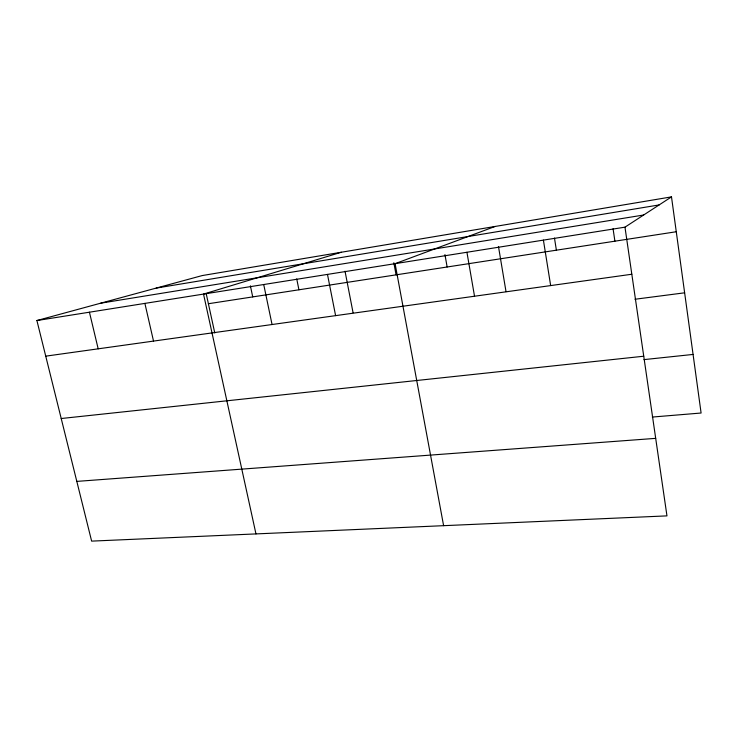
<?xml version="1.0" encoding="UTF-8"?>
<svg xmlns="http://www.w3.org/2000/svg" width="738" height="738" viewBox="0 0 738 738"><rect width="100%" height="100%" fill="white"/><g stroke="black" fill="none" stroke-linecap="round" stroke-linejoin="round"><path stroke-width="1.11" d="M624.975 227.166L666.967 515.88L91.632 541.12L36.9 320.541L624.975 227.166L671.497 196.88L701.1 413.022L652.327 417.053M495.115 226.455L395.088 263.669L443.612 525.677M341.343 252.239L203.522 294.084L255.966 533.906M36.9 320.541L202.258 275.56L671.497 196.88M156.207 288.088L659.135 204.933M100.728 303.18L643.637 215.016M208.402 303.724L676.276 231.741M45.738 356.159L631.82 274.241M634.975 299.25L684.633 292.811M61.208 418.52L643.748 356.223M643.97 359.618L693.074 354.434M76.807 481.397L655.695 438.354M89.436 312.202L98.182 348.834M144.888 303.392L153.522 341.094M206.188 293.586L214.776 332.958M250.394 285.827L252.719 296.897M263.724 284.527L272.054 324.526M296.731 278.89L298.936 289.794M327.478 274.407L335.606 315.643M345.024 271.206L353.078 312.755M393.834 262.737L396.075 274.85M444.949 254.592L447.136 266.99M466.933 252.267L474.525 296.224M498.473 246.52L506.019 291.658M543.408 240.118L550.659 285.588M554.469 238.042L556.387 250.182M613.066 228.725L614.902 241.178"/></g></svg>
